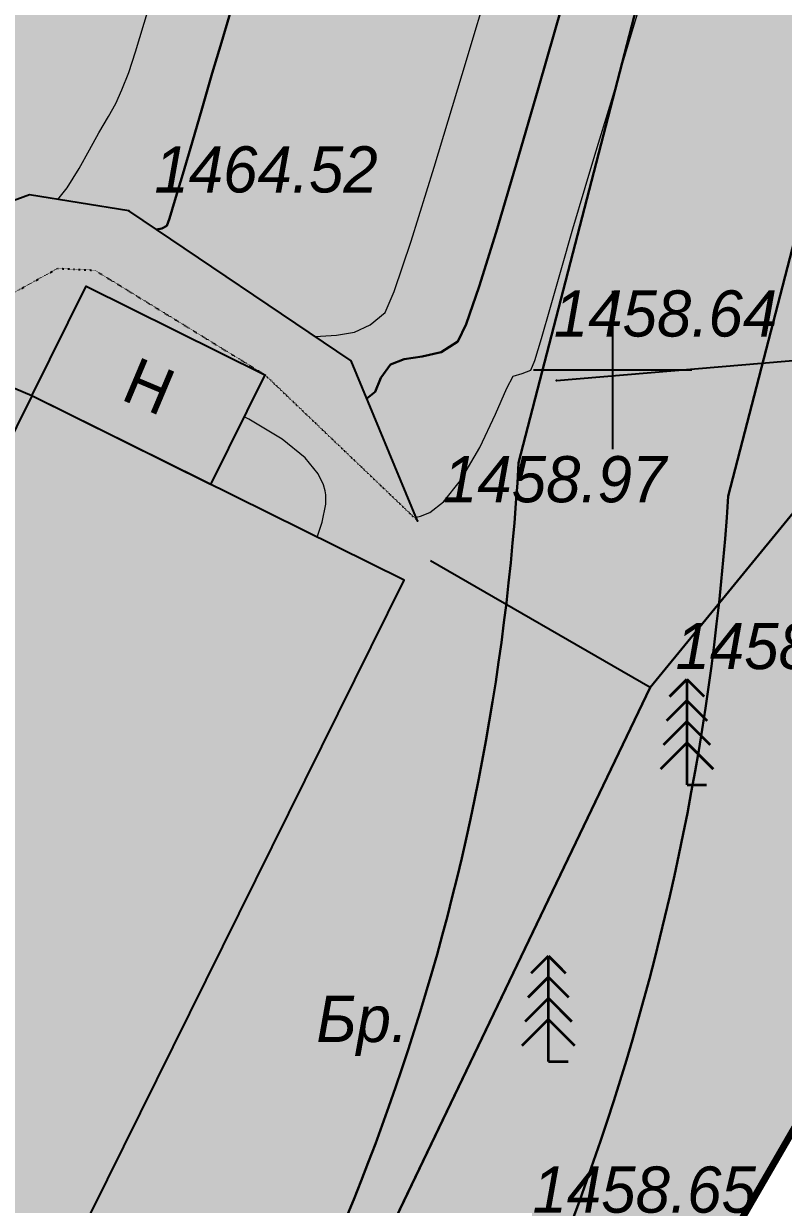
# Model space of a CAD drawing. Header units: millimetres. Extents: x 474337 to 1180020, y 4124662 to 4776603.
# Drawn here: x 763140 to 777525, y 4277746 to 4300096 of the extents above; entities that cross this region are included whole.
import ezdxf

# ---------------------------------------------------------------- set-up
doc = ezdxf.new("R2010")
doc.units = ezdxf.units.MM
doc.header["$PDMODE"] = 32
doc.header["$PDSIZE"] = 0.33
doc.linetypes.add('ДОРОГИ_СТРОЯЩ', pattern=[9, 8, -1])
doc.linetypes.add('Контура низ откосов  Штриховая 0.1-0.5 - - - - - - -', pattern=[0.6, 0.1, -0.5])
for name, color, linetype in [('(001) Сетка', 92, 'Continuous'), ('(004) Точки рельефа', 7, 'Continuous'), ('(007) Здания', 7, 'Continuous'), ('(016) Кабель', 1, 'Continuous'), ('(025) Дорога', 7, 'Continuous'), ('(031) Горизонтали', 42, 'Continuous'), ('(035) Откосы', 7, 'Continuous'), ('(038) Деревья', 7, 'Continuous'), ('(040) Ограда', 7, 'Continuous')]:
    doc.layers.add(name, color=color, linetype=linetype)
doc.layers.add('(032) Горизонтали утолщенные', color=32, linetype='Continuous', lineweight=30)
doc.styles.add('BM-431', font='')
doc.styles.add('D-431', font='')
doc.styles.add('P-131', font='')
doc.styles.get('BM-431').set_extended_font_data('Bm431', italic=True)
doc.styles.get('D-431').set_extended_font_data('D431', italic=True)
doc.styles.get('P-131').set_extended_font_data('P131')
doc.linetypes.add('ИК_Э_КАБ_НН', pattern='A,8,-2,["<",Standard,S=1,R=0,X=0,Y=-0.5],8,[">",Standard,S=1,R=0,X=-0.5,Y=-0.5],-2', length=20)
doc.linetypes.add('ОГРАДА_V_ПРОВ', pattern='A,2.5,["v",Standard,S=1,R=0,X=0,Y=0],5,["v",Standard,S=1,R=180,X=0,Y=0],2.5', length=10)
doc.linetypes.add('ОГРАДА_М_1М', pattern='A,2.5,["о",Standard,S=1,R=0,X=0,Y=-0.35],0.5,["0",Standard,S=0.5,R=0,X=-0.3,Y=-0.25],2.5', length=5.5)
doc.linetypes.add('ОТКОСЫ_НЕУКР1', pattern='A,0.5,["|",Standard,S=-1.199999999999999,R=0,X=0,Y=1.199999999999999],1,["|",Standard,S=-0.5,R=0,X=0,Y=0.5],0.5', length=2)

# ---------------------------------------------------------------- blocks, each defined once
blk = doc.blocks.new('ell')
at = {"const_width": 0.05}
for points in [[(0, 2), (-0.3285714285714285, 1.671428571428571)], [(0, 0), (0, 2)], [(0, 2), (0.3285714285714285, 1.671428571428571)], [(0, 1.6), (-0.3857142857142857, 1.214285714285714)], [(0, 1.6), (0.3857142857142857, 1.214285714285714)], [(0, 1.199999999999999), (-0.4428571428571429, 0.7571428571428572)], [(0, 1.199999999999999), (0.4428571428571427, 0.7571428571428572)], [(0, 0.8), (-0.5, 0.3)], [(0, 0.8), (0.5, 0.2999999999999998)], [(0, 0), (0.375, 0)]]:
    blk.add_lwpolyline(points, dxfattribs=at)
blk = doc.blocks.new('Setka')
at = {"layer": '(001) Сетка'}
for p, q in [((0, 1.5), (0, -1.5)), ((-1.5, 0), (1.5, 0))]:
    blk.add_line(p, q, dxfattribs=at)

msp = doc.modelspace()

# ---------------------------------------------------------------- hatches: boundary and pattern name
at = {"lineweight": 30, "true_color": 0xababab}
h = msp.add_hatch(color=253, dxfattribs=at)
h.dxf.hatch_style = 1
edge = h.paths.add_edge_path()
edge.add_arc((846629.836135745, 4561555.356798172), 73174.58146534643, 338.9505508151999, 346.75819692914587, ccw=False)
edge.add_line((914921.5355142355, 4535272.983073235), (911662.781909342, 4528010.829139614))
edge.add_arc((846807.6606544256, 4561434.598735809), 72961.1891831139, 318.9050352263449, 332.7352083963292, ccw=False)
edge.add_arc((899641.5304419994, 4515567.537882805), 3000.000071974724, 224.5229028050149, 315.81354533956585, ccw=False)
edge.add_line((897502.6197361946, 4513463.954885483), (864463.2606305934, 4551253.83884668))
edge.add_line((864463.2606304884, 4551253.83884716), (860836.1740353894, 4549325.282693646))
edge.add_line((860836.17403543, 4549325.282692909), (895608.1821743059, 4509553.622821155))
edge.add_arc((893204.6449663639, 4507758.348778725), 2999.999999596411, -36.07240069309512, 36.75715684402178, ccw=False)
edge.add_line((895629.4657819271, 4505991.927535057), (866171.0347617475, 4470217.976931001))
edge.add_arc((864010.0330699682, 4472298.859363556), 3000.000001216607, 225.8075103472493, 316.08205447284644, ccw=False)
edge.add_line((861918.8196970224, 4470147.853404045), (818734.4664687028, 4519541.417327482))
edge.add_line((818734.466468811, 4519541.417327881), (818451.960183581, 4519192.551120362))
edge.add_line((818451.9601835012, 4519192.551119804), (816393.9033754627, 4516141.356422243))
edge.add_line((816393.9033755064, 4516141.356422424), (860070.5467546568, 4466184.718996144))
edge.add_arc((857596.091668725, 4464488.52553463), 3000.000038356566, -32.43441554651628, 34.42992072805919, ccw=False)
edge.add_line((860128.1094639301, 4462879.523945808), (845305.1774940859, 4444878.740547396))
edge.add_arc((842989.3083404303, 4446785.767046928), 3000.000001100536, 225.0000000282989, 320.52989696763757, ccw=False)
edge.add_line((840867.9879971743, 4444664.446702003), (817571.1031325739, 4467961.331555894))
edge.add_arc((816156.8895699978, 4466547.117991447), 2000.000001460245, 45.00000003301535, 105.7637608969873)
edge.add_line((815613.5463740826, 4468471.898024559), (810445.659532253, 4467013.063190189))
edge.add_line((810445.6595321894, 4467013.06319046), (808272.2867438751, 4474712.183323501))
edge.add_line((808272.2867438793, 4474712.18332386), (794798.8265071004, 4470908.780943844))
edge.add_line((794798.8265070915, 4470908.780943871), (796972.1992958714, 4463209.660809899))
edge.add_line((796972.1992958784, 4463209.660809517), (797662.9177138527, 4464443.722423173))
edge.add_line((797662.9177138805, 4464443.722423553), (796032.8881217135, 4470218.062525895))
edge.add_line((796032.8881217241, 4470218.062525749), (807581.5683264071, 4473478.121709152))
edge.add_line((807581.568326354, 4473478.12170887), (809211.597918521, 4467703.781606528))
edge.add_line((809211.5979185104, 4467703.781606674), (797662.9177138275, 4464443.722423271))
edge.add_line((797662.9177138805, 4464443.722423553), (796972.1992959062, 4463209.660809898))
edge.add_line((796972.1992958784, 4463209.660809517), (752899.1419329583, 4450768.345183023))
edge.add_line((752899.1419329643, 4450768.345183372), (744212.5341280454, 4442081.737373797))
edge.add_line((744212.5341280699, 4442081.737373352), (810150.9090904307, 4460695.379897933))
edge.add_line((810150.9090903997, 4460695.379898071), (811101.7596837739, 4457327.014846909))
edge.add_line((811101.7596838474, 4457327.014846802), (813026.5397159434, 4457870.358044346))
edge.add_line((813026.5397158861, 4457870.358044624), (812075.6891229777, 4461238.723095787))
edge.add_line((812075.6891230345, 4461238.723095894), (813858.2449784627, 4461741.918048268))
edge.add_arc((814401.5881743431, 4459817.138015747), 2000.00000057361, 45.000000021224196, 105.76376090423571, ccw=False)
edge.add_line((815815.8017365932, 4461231.351578712), (837446.8558821728, 4439600.297443145))
edge.add_arc((835325.5355364084, 4437478.977098465), 3000.000002190367, -39.47010297663411, 44.999999982706186, ccw=False)
edge.add_line((837641.4046924114, 4435571.950600624), (825729.0375211418, 4421105.720730909))
edge.add_line((825729.0375211239, 4421105.720731735), (817128.3030057028, 4418677.832595424))
edge.add_line((817128.3030056953, 4418677.832594872), (813750.7066884334, 4430642.885232852))
edge.add_line((813750.7066884041, 4430642.885232925), (813489.1069698159, 4430465.321429659))
edge.add_line((813489.1069698334, 4430465.321430206), (810216.9809155031, 4429541.637995498))
edge.add_line((810216.9809155464, 4429541.637994766), (809782.3063582561, 4431081.462020443))
edge.add_line((809782.3063582182, 4431081.462020874), (794846.0133120406, 4426865.118816461))
edge.add_line((794846.0133121014, 4426865.118816376), (795367.9399551856, 4425016.206402247))
edge.add_arc((793959.8716232777, 4410569.023974419), 14515.63765495629, 77.91868083669522, 84.43335273191252, ccw=False)
edge.add_line((796997.9910029173, 4424763.162453651), (796697.1057330389, 4425829.041189487))
edge.add_line((796697.105733037, 4425829.041189194), (809901.1399262099, 4429556.222571601))
edge.add_line((809901.1399261951, 4429556.222571373), (813076.575950108, 4418307.317844183))
edge.add_arc((813584.3885580301, 4435581.677010536), 17281.82161263958, 232.8227990037179, 268.31616663481145, ccw=False)
edge.add_arc((793959.8716409206, 4410569.024068832), 14515.63755959326, 50.76376092120241, 84.43335276632763)
edge.add_line((795367.9399548769, 4425016.206401825), (795348.9945389073, 4425009.7017814))
edge.add_line((795348.9945389032, 4425009.701782227), (795386.4090035364, 4424877.161952059))
edge.add_line((795386.4090036154, 4424877.161952019), (792249.0173586782, 4423991.51322555))
edge.add_line((792249.0173586607, 4423991.513225555), (792240.8672183716, 4424020.384927585))
edge.add_line((792240.8672183752, 4424020.384926796), (788391.3071402134, 4422933.698529845))
edge.add_line((788391.3071402311, 4422933.698530197), (788399.457295887, 4422904.826831893))
edge.add_line((788399.4572958946, 4422904.826831818), (785262.0660369906, 4422019.176737236))
edge.add_line((785262.0660369396, 4422019.176737785), (785224.3491876989, 4422152.787757483))
edge.add_line((785224.3491877317, 4422152.78775692), (785205.1013873875, 4422147.354324162))
edge.add_arc((793959.8716299534, 4410569.024077415), 14515.63754360942, 127.0941690598487, 160.7637609408971)
edge.add_arc((764152.7625566721, 4421627.786518097), 17281.90888694442, 303.21142345759625, 338.7045926006981, ccw=False)
edge.add_line((773618.5832738876, 4407168.788871765), (770443.0809992957, 4418417.928729034))
edge.add_line((770443.0809992552, 4418417.928729057), (783647.0946055426, 4422145.18321563))
edge.add_line((783647.0946055651, 4422145.183216095), (783947.9823876861, 4421079.295582403))
edge.add_arc((793959.8715996742, 4410569.024112701), 14515.63749698934, 127.0941690480702, 133.6088410125349, ccw=False)
edge.add_line((785205.10138762, 4422147.354324341), (784683.1741352179, 4423996.266566175))
edge.add_line((784683.1741352081, 4423996.266566277), (760700.4155488942, 4417226.210509612))
edge.add_line((760700.4155489206, 4417226.2105093), (759885.4007535356, 4420113.380556745))
edge.add_line((759885.4007534981, 4420113.38055706), (757960.6207223334, 4419570.037360447))
edge.add_line((757960.6207222939, 4419570.037360191), (756221.9224931325, 4425729.333462899))
edge.add_line((756221.9224931002, 4425729.333462715), (758146.7025247305, 4426272.676658397))
edge.add_line((758146.7025247812, 4426272.67665863), (756625.3415737994, 4431662.060747568))
edge.add_line((756625.3415738344, 4431662.060747147), (754700.5615426698, 4431118.717550534))
edge.add_line((754700.5615426302, 4431118.717551231), (752961.8633139345, 4437278.013653007))
edge.add_line((752961.8633139133, 4437278.013652802), (754886.6433460093, 4437821.356849414))
edge.add_line((754886.6433460712, 4437821.35684967), (754343.3045867448, 4439746.13813393))
edge.add_line((754343.3045867682, 4439746.138134003), (757759.7644544352, 4440710.72789183))
edge.add_line((757759.7644543648, 4440710.727891922), (757039.8772163823, 4443260.910877016))
edge.add_line((757039.8772163391, 4443260.910876274), (762429.2613043452, 4444782.271827722))
edge.add_line((762429.2613043785, 4444782.271827698), (763149.1910409384, 4442231.938284996))
edge.add_line((763149.1910409927, 4442231.938284874), (812471.6571080438, 4456155.101415494))
edge.add_line((812471.6571080685, 4456155.101415634), (813245.9360980471, 4453412.318104862))
edge.add_line((813245.9360979795, 4453412.318104744), (815796.2484256187, 4454132.241852434))
edge.add_line((815796.2484256029, 4454132.24185276), (816556.9288999296, 4451437.54980736))
edge.add_line((816556.9289000034, 4451437.549807549), (816845.6459053999, 4451519.051287739))
edge.add_line((816845.6459053755, 4451519.051287651), (817484.080441653, 4449257.412504775))
edge.add_line((817484.0804415941, 4449257.41250515), (816569.8099260575, 4448999.324485478))
edge.add_line((816569.8099261522, 4448999.324484825), (818308.5081553136, 4442840.028383981))
edge.add_line((818308.5081552267, 4442840.028384209), (816383.7281231307, 4442296.685187596))
edge.add_line((816383.728123188, 4442296.68518734), (818828.7725074805, 4433635.175044072))
edge.add_line((818828.7725074291, 4433635.17504406), (813054.4324120726, 4432005.145455153))
edge.add_line((813054.4324121475, 4432005.14545536), (813489.1069699035, 4430465.321429684))
edge.add_line((813489.1069698334, 4430465.321430206), (813750.7066884215, 4430642.885233473))
edge.add_line((813750.7066884041, 4430642.885232925), (822604.7694973823, 4433142.475773184))
edge.add_line((822604.7694973946, 4433142.475772858), (815432.5147614586, 4458549.537041891))
edge.add_line((815432.5147614479, 4458549.537042618), (811101.7596837605, 4457327.014847212))
edge.add_line((811101.7596838474, 4457327.014846802), (764185.2686670445, 4444083.030706593))
edge.add_line((764185.2686669827, 4444083.030706406), (763600.4533250143, 4446151.965596809))
edge.add_line((763600.4533250332, 4446151.965597153), (749983.3337610777, 4442308.009844785))
edge.add_line((749983.333761096, 4442308.00984478), (757739.5102945947, 4414831.943501806))
edge.add_line((757739.5102945566, 4414831.943501472), (766593.5096618411, 4417331.282277299))
edge.add_line((766593.5096617937, 4417331.282278061), (769971.1922595729, 4405365.924230537))
edge.add_line((769971.1922596693, 4405365.924229622), (755467.4007320005, 4401266.301616879))
edge.add_arc((757861.2017925978, 4391957.698001862), 9611.4715202664, 104.4216976221734, 160.5834891967729)
edge.add_line((748796.3644478321, 4395152.867588997), (732353.8049228842, 4346128.604709934))
edge.add_arc((729464.8042019606, 4346937.106375694), 3000.000018294917, 217.1299658179824, 344.365450936189, ccw=False)
edge.add_line((727072.999165535, 4345126.23123455), (704536.1042339148, 4370903.56673814))
edge.add_line((704536.1042339802, 4370903.566738129), (709805.9920599383, 4375510.982746642))
edge.add_line((709805.9920599461, 4375510.982747078), (707173.1829106609, 4378522.347219121))
edge.add_line((707173.1829105616, 4378522.347219467), (703408.9773215561, 4375231.335784549))
edge.add_line((703408.9773216248, 4375231.335783958), (700483.9001798346, 4378576.991655451))
edge.add_line((700483.900179863, 4378576.99165535), (694461.1712350794, 4373311.373355382))
edge.add_line((694461.1712349653, 4373311.373355865), (698147.1040456642, 4369095.463093515))
edge.add_line((698147.1040457487, 4369095.463093758), (692877.2162145519, 4364488.047079656))
edge.add_line((692877.2162145376, 4364488.047079086), (695510.0253630079, 4361476.682609838))
edge.add_line((695510.0253629684, 4361476.682609558), (702285.5954245985, 4367400.503187941))
edge.add_line((702285.5954246521, 4367400.503188133), (726649.9910224972, 4339532.902031486))
edge.add_arc((724260.6353793144, 4337718.796298027), 3000.000000146127, -25.606646834488174, 37.20739467103198, ccw=False)
edge.add_line((726965.982562542, 4336422.225198746), (703050.6467248865, 4296774.707952359))
edge.add_arc((700607.6121776104, 4298515.851884842), 2999.999998878979, 284.0040394591403, 324.52263350222825, ccw=False)
edge.add_arc((702313.5846486092, 4289685.590431213), 6000.000060335309, 99.4004431171831, 114.7491734207396)
edge.add_arc((698821.441572547, 4297969.813613892), 3000.000000314765, 225.2665573460196, 289.07189939671815, ccw=False)
edge.add_line((696710.0131756067, 4295838.647236824), (659800.0893315563, 4338055.620425303))
edge.add_line((659800.0893316269, 4338055.620425224), (662811.4538089081, 4340688.429578002))
edge.add_line((662811.4538089037, 4340688.429577827), (658354.3781810004, 4345786.360506425))
edge.add_line((658354.3781809807, 4345786.360506058), (652331.6492286301, 4340520.742204227))
edge.add_line((652331.6492285728, 4340520.742204666), (696718.1409796264, 4289752.191714651))
edge.add_arc((694232.3958913088, 4287990.448950768), 3046.746824295164, -22.660432047867516, 35.326661437649705, ccw=False)
edge.add_line((697043.9471828938, 4286816.632293701), (694122.9196431845, 4282038.052569769))
edge.add_line((694122.9196431637, 4282038.052569389), (683635.9812352487, 4279308.354503772))
edge.add_line((683635.9812352657, 4279308.354504585), (676830.9812361562, 4275960.354503485))
edge.add_line((676830.9812361002, 4275960.354502678), (665092.9812368888, 4272980.354499493))
edge.add_line((665092.9812369347, 4272980.354499817), (665246.9812374943, 4271892.354501246))
edge.add_line((665246.9812374115, 4271892.354501724), (652755.9812381881, 4270586.354498157))
edge.add_line((652755.981238246, 4270586.35449791), (647042.5930808096, 4269814.532547361))
edge.add_line((647042.593080759, 4269814.532546997), (646666.7726358692, 4270702.842920741))
edge.add_line((646666.7726359367, 4270702.842921257), (639481.3538295662, 4269737.308504316))
edge.add_line((639481.3538295031, 4269737.308504105), (640339.9827348654, 4263754.852383554))
edge.add_line((640339.9827349186, 4263754.852383614), (648546.6328121311, 4264617.406064845))
edge.add_line((648546.6328121424, 4264617.406064987), (669846.362416951, 4269534.836115567))
edge.add_line((669846.3624169827, 4269534.836114883), (686294.7150385445, 4271846.501325713))
edge.add_line((686294.715038538, 4271846.501326561), (694952.8331140679, 4272300.254069633))
edge.add_line((694952.833114028, 4272300.254069328), (703359.4976441524, 4278482.028882895))
edge.add_arc((704875.6947108507, 4281070.68616581), 3000.000012481331, 110.7791980716265, 239.64215620920112, ccw=False)
edge.add_arc((702313.5846375227, 4289685.590488434), 5999.99999641433, 284.4558892968715, 323.9165894162985)
edge.add_arc((709489.8126077652, 4284258.713890076), 2999.999998958451, 104.10846216476341, 140.8735427401851, ccw=False)
edge.add_line((708758.5378518105, 4287168.221962929), (730308.9668253856, 4291510.354514443))
edge.add_line((730308.966825366, 4291510.354515076), (737601.9812319224, 4291510.354516938))
edge.add_line((737601.9812319279, 4291510.354516983), (745207.4731778883, 4292081.658135113))
edge.add_line((745207.4731779099, 4292081.65813446), (744853.2599211783, 4300532.731495864))
edge.add_line((744853.2599210739, 4300532.731495857), (748184.1195890991, 4300781.567404102))
edge.add_line((748184.1195892096, 4300781.567404747), (748139.4204217269, 4301379.900075253))
edge.add_line((748139.4204217196, 4301379.900074959), (752527.1933374063, 4301707.693969288))
edge.add_line((752527.1933373213, 4301707.693968773), (752229.1988877086, 4305696.578439124))
edge.add_line((752229.1988877058, 4305696.578439713), (757215.1852941785, 4306069.062598431))
edge.add_line((757215.1852942705, 4306069.062598228), (756160.7195554666, 4320183.895994825))
edge.add_line((756160.719555378, 4320183.89599514), (753169.1457428773, 4319960.964286003))
edge.add_line((753169.1457428932, 4319960.964285851), (751692.2787339664, 4319595.2012754))
edge.add_line((751692.2787339687, 4319595.201274872), (751785.0295063352, 4318353.660983548))
edge.add_line((751785.0295063257, 4318353.660984039), (754776.6151047136, 4318576.593395393))
edge.add_line((754776.6151047945, 4318576.593395233), (755559.5540948234, 4308096.353975231))
edge.add_line((755559.5540947914, 4308096.353975296), (752565.9486975548, 4307872.713055637))
edge.add_line((752565.948697567, 4307872.713055611), (752616.0615279246, 4307229.659421531))
edge.add_line((752616.0615278482, 4307229.659421921), (750621.6192933711, 4307080.662196125))
edge.add_line((750621.6192934513, 4307080.662196159), (750919.6137429476, 4303091.77772674))
edge.add_line((750919.6137429476, 4303091.777726173), (746531.840827028, 4302763.983831844))
edge.add_line((746531.8408269882, 4302763.983832359), (746576.5399947037, 4302165.651158128))
edge.add_line((746576.5399947166, 4302165.651157379), (743983.7650897334, 4301971.954766545))
edge.add_line((743983.7650897503, 4301971.954767227), (743939.0659220348, 4302570.287440527))
edge.add_line((743939.0659220219, 4302570.2874403), (739551.2930061023, 4302242.49354504))
edge.add_line((739551.2930060625, 4302242.493544579), (739253.2985564498, 4306231.378013998))
edge.add_line((739253.298556447, 4306231.378014565), (737258.8563218535, 4306082.380790631))
edge.add_line((737258.8563219309, 4306082.38079071), (736335.0735281431, 4318447.922644422))
edge.add_line((736335.0735280514, 4318447.922644615), (742318.4002315992, 4318894.914319209))
edge.add_line((742318.4002315998, 4318894.914319038), (742281.1509255001, 4319393.524877017))
edge.add_line((742281.1509255171, 4319393.524876595), (742904.7070951867, 4320442.895022932))
edge.add_line((742904.7070952654, 4320442.895023346), (744899.1493297425, 4320591.89224821))
edge.add_line((744899.1493296623, 4320591.892248154), (745671.7027241965, 4319646.820159781))
edge.add_line((745671.7027242184, 4319646.820159912), (745708.9520305509, 4319148.209601002))
edge.add_line((745708.9520305395, 4319148.209600449), (751692.278733971, 4319595.201275042))
edge.add_line((751692.2787339687, 4319595.201274872), (753169.1457428955, 4319960.964285322))
edge.add_line((753169.1457428932, 4319960.964285851), (753076.4318101554, 4321202.786048002))
edge.add_line((753076.4318101406, 4321202.786047935), (746725.044583654, 4320728.297967465))
edge.add_line((746725.0445836782, 4320728.297966957), (745566.2144921097, 4322145.906098586))
edge.add_line((745566.2144920826, 4322145.906099319), (742014.1460950952, 4321880.544523914))
edge.add_line((742014.1460951567, 4321880.544523239), (741078.8118412343, 4320306.489304199))
edge.add_line((741078.8118412495, 4320306.489304543), (734727.4939336842, 4319832.006401294))
edge.add_line((734727.4939336777, 4319832.006401062), (736178.4058241332, 4300410.436906893))
edge.add_line((736178.4058240652, 4300410.436906815), (731830.4968299633, 4300019.685191073))
edge.add_line((731830.4968299866, 4300019.685191154), (732177.9812309416, 4296180.354514283))
edge.add_line((732177.9812309742, 4296180.354514122), (712867.7910160928, 4292076.56962149))
edge.add_arc((712517.7915008068, 4295056.083063126), 3000.000001114515, 152.4554714578508, 276.6997558529216, ccw=False)
edge.add_line((709857.8363749981, 4296443.396558762), (728946.9955969623, 4328089.942299879))
edge.add_line((728946.9955970049, 4328089.942299843), (737247.9950543325, 4341851.572968823))
edge.add_line((737247.9950543642, 4341851.572968483), (754627.8365228031, 4393185.635636021))
edge.add_arc((757550.9506118298, 4392510.799355507), 2999.99999730747, 103.38572559729408, 167.0003308970466, ccw=False)
edge.add_line((756856.4339821339, 4395429.300107002), (776554.5158378948, 4400989.835506142))
edge.add_line((776554.5158379078, 4400989.835505486), (778607.553352314, 4401569.383376379))
edge.add_line((778607.5533522367, 4401569.383376122), (785072.6975153468, 4403394.406380872))
edge.add_arc((793330.2587265968, 4412799.36354351), 12515.61170604976, 228.716836975572, 342.8107512267703)
edge.add_line((805286.8460329771, 4409100.639930725), (811750.8172570046, 4410925.34443992))
edge.add_line((811750.8172569275, 4410925.34444046), (813805.041942655, 4411505.22930577))
edge.add_line((813805.0419427156, 4411505.229305267), (828712.0212379795, 4415713.303086061))
edge.add_arc((829328.4898974895, 4412777.32524395), 2999.999916753252, 38.62111536410282, 101.85815885576392, ccw=False)
edge.add_line((831672.3613306284, 4414649.82790184), (881499.485681918, 4357658.36993302))
edge.add_arc((879137.8207098246, 4355808.359531403), 2999.999988285537, -88.48430446588247, 38.07337586944709, ccw=False)
edge.add_line((879217.1730861664, 4352809.409193039), (891486.1578323586, 4356908.1975205))
edge.add_arc((889488.6649961472, 4359146.50544548), 2999.999999535732, 217.5619088655428, 311.7461048801519, ccw=False)
edge.add_line((887110.5796895027, 4357317.650538445), (833941.0278462501, 4418132.122944415))
edge.add_arc((836367.712256074, 4419895.983138084), 3000.000001539902, 146.8800720007045, 216.0119092050458, ccw=False)
edge.add_line((833855.1260750294, 4421535.163022041), (863339.458676602, 4457340.568182718))
edge.add_arc((865574.0572890043, 4455338.926596642), 2999.999999171883, 44.31671567356369, 138.1476081817898, ccw=False)
edge.add_line((867720.5241237879, 4457434.79875946), (923483.439473246, 4393654.079167482))
edge.add_line((923483.4394731522, 4393654.079167366), (925932.4015855296, 4396930.155030584))
edge.add_line((925932.4015855789, 4396930.155031204), (869568.4776333647, 4461398.29852946))
edge.add_arc((871998.3035340309, 4463157.828606606), 3000.00000028163, 145.9955062346171, 215.9097381949074, ccw=False)
edge.add_line((869511.3223985434, 4464835.602378845), (899024.8096080252, 4500676.412529948))
edge.add_arc((901197.860548377, 4498608.116253853), 2999.999979104825, 44.04029251593141, 136.4148287936236, ccw=False)
edge.add_line((903354.413872242, 4500693.608434677), (933898.6518299404, 4465757.6036374))
edge.add_arc((931511.482101202, 4463940.622440338), 2999.999996938083, 0.9578969234652277, 37.27637870382148, ccw=False)
edge.add_line((934511.0628479719, 4463990.77546978), (931120.2520251999, 4398982.790034633))
edge.add_arc((928120.252025485, 4398982.79003334), 2999.99999971129, -136.82635922161808, 1.7786874195735436e-08, ccw=False)
edge.add_line((925932.4015865326, 4396930.155031204), (923483.4394731075, 4393654.079168918))
edge.add_arc((921083.2871892452, 4391854.282233238), 2999.999998853939, -38.30585239338188, 36.865049999559005, ccw=False)
edge.add_line((923437.426368475, 4389994.704668999), (891486.1578321, 4356908.197520575))
edge.add_line((891486.1578321457, 4356908.197520256), (879217.1730861863, 4352809.409192795))
edge.add_line((879217.1730861664, 4352809.409193039), (814887.8821166704, 4352573.935746496))
edge.add_line((814887.8821166754, 4352573.935746193), (813746.3703705965, 4353710.939106488))
edge.add_line((813746.3703705072, 4353710.939106941), (817312.2837280963, 4357290.991831914))
edge.add_line((817312.2837281227, 4357290.991831779), (816782.4331643997, 4359167.974534618))
edge.add_line((816782.4331644773, 4359167.974534988), (812541.9127011148, 4354910.639787716))
edge.add_line((812541.9127010107, 4354910.639787674), (810569.2516901265, 4356875.509801866))
edge.add_line((810569.2516901493, 4356875.509801865), (808966.935045205, 4356777.747386681))
edge.add_line((808966.9350452423, 4356777.747385979), (813193.6840731264, 4352567.734237682))
edge.add_line((813193.6840730906, 4352567.734237671), (796664.0077327617, 4352507.228365079))
edge.add_arc((796894.3777139187, 4343510.17719841), 9000.000001791264, 91.46674104448601, 154.1763307268968)
edge.add_line((788793.1276330948, 4347430.60410881), (783939.8813047643, 4335881.111605509))
edge.add_line((783939.8813047409, 4335881.111605644), (772510.8511686322, 4291780.358070949))
edge.add_arc((728781.4852718115, 4294252.868000984), 43799.20943462571, 325.13480715570495, 356.7638746351333, ccw=False)
edge.add_line((764718.7060773373, 4269215.158283234), (758525.6809108182, 4257900.772708202))
edge.add_line((758525.6809108257, 4257900.772708893), (750512.7341125088, 4251708.595597725))
edge.add_line((750512.7341125011, 4251708.595597267), (749939.9812404956, 4251152.354518975))
edge.add_line((749939.9812405109, 4251152.35451889), (747139.9812407494, 4251095.35451793))
edge.add_line((747139.9812407494, 4251095.354517937), (741077.8229081903, 4252609.366850914))
edge.add_line((741077.8229081631, 4252609.366850853), (738521.1358437418, 4253543.747254555))
edge.add_line((738521.1358437538, 4253543.747255325), (734560.9812396609, 4255492.35451565))
edge.add_line((734560.9812396765, 4255492.354515076), (728742.9755457084, 4260607.602961333))
edge.add_line((728742.975545764, 4260607.60296154), (731892.7521157386, 4264482.529117833))
edge.add_line((731892.7521157265, 4264482.529117584), (726481.3903083357, 4268647.251031143))
edge.add_line((726481.3903082609, 4268647.251030922), (726180.9812361877, 4268299.354512743))
edge.add_line((726180.9812362194, 4268299.354513168), (714481.7965677213, 4278401.614879994))
edge.add_line((714481.7965676785, 4278401.614879608), (710243.9812365554, 4275551.354508319))
edge.add_line((710243.981236577, 4275551.3545084), (703359.4976445863, 4278482.02888338))
edge.add_line((703359.4976446629, 4278482.028883934), (694952.8331140728, 4272300.254069436))
edge.add_line((694952.833114028, 4272300.254069328), (698655.0302614924, 4271845.681419664))
edge.add_line((698655.0302615166, 4271845.681419373), (700577.2028213716, 4271258.014293175))
edge.add_line((700577.2028213739, 4271258.014293671), (705283.3134919832, 4268755.730865853))
edge.add_line((705283.3134919405, 4268755.730865479), (725662.4515836056, 4253949.420362942))
edge.add_line((725662.4515836239, 4253949.420363426), (730038.5657498841, 4249089.253206612))
edge.add_line((730038.5657498837, 4249089.253206253), (733169.2169500155, 4246730.138315379))
edge.add_line((733169.2169500589, 4246730.138315201), (742011.6712608665, 4244850.616632378))
edge.add_line((742011.6712608337, 4244850.616632462), (746646.1258216791, 4244199.286521857))
edge.add_line((746646.1258217096, 4244199.286521912), (747369.676730895, 4244224.553477517))
edge.add_line((747369.6767308712, 4244224.553477287), (761633.056406873, 4255246.887130726))
edge.add_line((761633.0564068556, 4255246.887130737), (768126.2224285045, 4267109.61689506))
edge.add_arc((728781.4852901697, 4294252.867995262), 47799.20941568779, 325.3988801295304, 356.2795711231684)
edge.add_line((776479.9600598812, 4291151.26753521), (787739.4730238419, 4334597.911758627))
edge.add_line((787739.4730238914, 4334597.911759377), (792433.7931413931, 4345769.200282061))
edge.add_arc((796894.3777127266, 4343510.17719841), 5000.000000950892, 91.89621580512028, 153.1404746458931, ccw=False)
edge.add_line((796728.9318728447, 4348507.439216614), (889261.3820637291, 4348846.148610123))
edge.add_line((889261.3820637465, 4348846.148610115), (934962.2574420404, 4396170.790451629))
edge.add_line((934962.2574421167, 4396170.790452003), (940610.8525031647, 4503952.405379433))
edge.add_arc((933610.8537609577, 4503956.601325989), 6999.999999687526, 359.9656557104764, 395.1614899740641)
edge.add_line((939333.5788058043, 4507987.782052994), (937695.7119178723, 4510161.304823359))
edge.add_line((937695.7119178772, 4510161.304822922), (941688.889465388, 4513170.379941095))
edge.add_line((941688.8894654512, 4513170.379940987), (934467.1091860508, 4522754.006059296))
edge.add_line((934467.1091860533, 4522754.006059647), (930473.9316365634, 4519744.930940542))
edge.add_line((930473.9316365719, 4519744.930940628), (926902.6475285416, 4524484.185022161))
edge.add_line((926902.6475285292, 4524484.185022354), (922525.343185104, 4523646.50352306))
edge.add_line((922525.3431850672, 4523646.503522873), (936092.3465370327, 4505642.481985718))
edge.add_arc((933610.8537566662, 4503956.601324081), 3000.000004177, 1.5307886718787813, 34.191468695170784, ccw=False)
edge.add_line((936609.7831032276, 4504036.743696213), (935234.409446741, 4477793.050844145))
edge.add_arc((932269.4059487581, 4478249.947172165), 2999.999999630231, 224.1493101785246, 351.23983242366205, ccw=False)
edge.add_line((930116.8246130943, 4476160.355443954), (905224.7325149596, 4504631.527327291))
edge.add_arc((907636.527510643, 4506415.692388535), 3000.000011078941, 141.5211819165738, 216.4927941841398, ccw=False)
edge.add_line((905288.0127710104, 4508282.368201256), (917988.6250798134, 4523705.833121341))
edge.add_arc((920231.313912034, 4521713.260138512), 3000.000048267812, 40.121787214787275, 138.3797102431649, ccw=False)
edge.add_line((922525.3431850672, 4523646.503522873), (926902.647528376, 4524484.185022167))
edge.add_arc((929486.0107579231, 4526009.38482666), 3000.000003239862, 136.9753755074314, 210.5573088240432, ccw=False)
edge.add_arc((922274.847389698, 4533630.357036591), 7500.000015363585, 311.994883191049, 332.1854545281217)
edge.add_line((928908.3165043592, 4530130.773099899), (917858.854659955, 4544793.904214653))
at = {"lineweight": 30}
h = msp.add_hatch(color=74, dxfattribs=at)
h.dxf.hatch_style = 1
edge = h.paths.add_edge_path()
edge.add_line((939857.5670551062, 4394042.24925518), (943687.5123161593, 4467121.958607676))
edge.add_line((943687.5123161077, 4467121.958607674), (945813.9222085266, 4507696.276602377))
edge.add_line((945813.9222085476, 4507696.276602745), (928908.3165039896, 4530130.773101925))
edge.add_arc((922274.8473949432, 4533630.357025146), 7500.00000376106, 311.9948832097024, 332.18545460259406, ccw=False)
edge.add_arc((929486.0107542276, 4526009.38482666), 3000.000000269759, 136.9753754939952, 210.5573088811833)
edge.add_line((926902.647529006, 4524484.1850214), (930473.9316356393, 4519744.930939867))
edge.add_line((930473.9316356182, 4519744.930939674), (934467.1231218848, 4522754.016561303))
edge.add_line((934467.1231218576, 4522754.016561508), (941688.8894654127, 4513170.379941605))
edge.add_line((941688.8894654512, 4513170.379940987), (937695.7119216657, 4510161.304824676))
edge.add_line((937695.7119215727, 4510161.304824829), (939333.5788026361, 4507987.782056327))
edge.add_arc((933610.853762269, 4503956.601325035), 6999.999998653007, -0.0343442742815796, 35.16149002607648, ccw=False)
edge.add_line((940610.8525035381, 4503952.405380249), (934962.2574420245, 4396170.790451888))
edge.add_line((934962.2574421167, 4396170.790452003), (889261.3820638228, 4348846.148610489))
edge.add_line((889261.3820637465, 4348846.148610115), (796728.9318740262, 4348507.439216605))
edge.add_arc((796894.3777120113, 4343510.177199364), 4999.999999894312, 91.89621578414078, 153.1404746398659)
edge.add_line((792433.7931418419, 4345769.200283051), (787739.4730238746, 4334597.911759435))
edge.add_line((787739.4730238914, 4334597.911759377), (776479.9600601636, 4291151.267535959))
edge.add_arc((728781.4852737188, 4294252.868000031), 47799.20943268619, 325.3988801353486, 356.2795711188932, ccw=False)
edge.add_line((768126.2224286795, 4267109.616894722), (761633.0564067977, 4255246.887131331))
edge.add_line((761633.0564068556, 4255246.887130737), (747369.6767308537, 4244224.553477298))
edge.add_line((747369.6767308712, 4244224.553477287), (748894.755183035, 4244277.810390375))
edge.add_line((748894.7551829815, 4244277.810390472), (751985.7016002258, 4244934.811333547))
edge.add_line((751985.701600194, 4244934.811333656), (753843.174438062, 4247012.346261604))
edge.add_line((753843.1744381189, 4247012.346261978), (760199.8009001919, 4250682.346262767))
edge.add_line((760199.8009002209, 4250682.346261978), (763447.0113357296, 4253710.418980452))
edge.add_line((763447.0113357306, 4253710.418980598), (768414.0204674347, 4263052.00451598))
edge.add_line((768414.0204674006, 4263052.004516602), (778614.0204636715, 4280718.922754898))
edge.add_line((778614.0204637051, 4280718.922754288), (778614.0204609111, 4290888.922754024))
edge.add_line((778614.020460844, 4290888.922754288), (786698.0307441562, 4310897.550341845))
edge.add_line((786698.030744195, 4310897.550341606), (792521.3851187038, 4324616.513530402))
edge.add_line((792521.3851187229, 4324616.513530731), (792521.385115929, 4335526.513530677))
edge.add_line((792521.3851158619, 4335526.513530731), (797558.7047270604, 4342459.789174338))
edge.add_line((797558.7047270536, 4342459.78917408), (800322.1027885086, 4343520.558303605))
edge.add_line((800322.1027885675, 4343520.558303833), (805781.2712039825, 4343425.26816638))
edge.add_line((805781.2712039948, 4343425.268166542), (821931.8331794748, 4344554.625480258))
edge.add_line((821931.8331794739, 4344554.625479698), (841518.8495264391, 4344212.732841461))
edge.add_line((841518.8495264053, 4344212.732841492), (876733.4853491371, 4343598.059093822))
edge.add_line((876733.4853491783, 4343598.059094429), (891391.2525595267, 4343853.911376472))
edge.add_line((891391.2525595427, 4343853.911375999), (939857.5670551123, 4394042.249255251))
h = msp.add_hatch(color=74, dxfattribs=at)
h.dxf.hatch_style = 1
edge = h.paths.add_edge_path()
edge.add_line((791142.858121872, 4380058.070827484), (787512.8378745165, 4392917.329172573))
edge.add_arc((793330.2589710951, 4412799.362527847), 20715.63753754391, 214.949795198802, 253.6906883453296, ccw=False)
edge.add_line((776350.5971750021, 4400932.234658241), (756616.8378717924, 4395361.635821356))
edge.add_arc((757550.9454141855, 4392510.768746376), 2999.999996539947, 108.1417630862229, 155.5912177492283)
edge.add_line((754819.0844278336, 4393750.500786781), (752012.4665727915, 4385460.718791818))
edge.add_line((752012.4665728807, 4385460.718791962), (763424.4445422438, 4383523.27578894))
edge.add_line((763424.4445421696, 4383523.275788307), (762063.5971561291, 4384467.226981533))
edge.add_line((762063.597156167, 4384467.226982117), (762681.9377056804, 4388109.392821721))
edge.add_line((762681.937705636, 4388109.392821312), (764278.0710564667, 4388551.329232267))
edge.add_line((764278.0710564852, 4388551.329232216), (780446.7136138758, 4385806.334182135))
edge.add_line((780446.7136138678, 4385806.334182739), (779325.2826957799, 4379200.852165241))
edge.add_line((779325.2826957703, 4379200.852165222), (781297.0683723992, 4378866.096667244))
edge.add_line((781297.068372488, 4378866.09666729), (780184.0045970401, 4372309.899006437))
edge.add_line((780184.0045969486, 4372309.89900589), (779949.6959364569, 4370929.759703454))
edge.add_line((779949.6959365606, 4370929.759703636), (779372.2294575344, 4367528.359634925))
edge.add_line((779372.2294574976, 4367528.359634399), (775034.2165741387, 4368264.822206975))
edge.add_line((775034.2165740728, 4368264.822207451), (775101.164761609, 4368659.162185207))
edge.add_line((775101.1647616625, 4368659.162184715), (764016.4850511902, 4370541.038870336))
edge.add_line((764016.4850511551, 4370541.038870811), (765039.8389267507, 4376568.824904858))
edge.add_line((765039.8389267921, 4376568.824904442), (763899.7868140626, 4377359.621554069))
edge.add_line((763899.7868140936, 4377359.621554375), (764234.063753364, 4379328.5884128))
edge.add_line((764234.0637533665, 4379328.588413239), (750713.4976608142, 4381624.012244986))
edge.add_line((750713.4976607561, 4381624.012244225), (743444.3669685399, 4360153.505096902))
edge.add_line((743444.3669685125, 4360153.505097389), (759008.2981204472, 4357511.173539159))
edge.add_line((759008.2981204987, 4357511.173539162), (757647.4507353895, 4358455.124733319))
edge.add_line((757647.4507353306, 4358455.124732971), (758265.7912839126, 4362097.290571644))
edge.add_line((758265.7912839651, 4362097.290572166), (759861.9246338644, 4362539.226983122))
edge.add_line((759861.9246338606, 4362539.22698307), (776030.5671940452, 4359794.231932989))
edge.add_line((776030.5671941042, 4359794.23193264), (774909.1362746194, 4353188.749915142))
edge.add_line((774909.1362745762, 4353188.749915123), (776880.9219512051, 4352853.994417145))
edge.add_line((776880.9219511747, 4352853.994417191), (775767.8581752612, 4346297.7967582))
edge.add_line((775767.8581752777, 4346297.796758652), (775533.5443291819, 4344917.626908835))
edge.add_line((775533.5443291664, 4344917.626908302), (774956.0778501402, 4341516.226839591))
edge.add_line((774956.0778501034, 4341516.226840019), (770618.0649672102, 4342252.689412595))
edge.add_line((770618.0649672747, 4342252.689412117), (770685.0183399493, 4342647.059935391))
edge.add_line((770685.0183399916, 4342647.05993557), (759600.3386416265, 4344528.936619328))
edge.add_line((759600.3386415243, 4344528.936619759), (760623.6925171199, 4350556.722647286))
edge.add_line((760623.6925171614, 4350556.722646713), (759483.6403927903, 4351347.519304723))
edge.add_line((759483.6403927803, 4351347.519305229), (759817.9173320507, 4353316.486165517))
edge.add_line((759817.9173320532, 4353316.486165047), (742145.3980569295, 4356316.798552003))
edge.add_line((742145.398056984, 4356316.798552513), (737247.9898566473, 4341851.54235913))
edge.add_line((737247.9898566008, 4341851.542358398), (709857.8363758351, 4296443.396559943))
edge.add_arc((712517.7914998531, 4295056.083062172), 3000.00000061946, 152.4554713940876, 276.6997558660377)
edge.add_line((712867.791015625, 4292076.56962204), (732177.9812309721, 4296180.354514671))
edge.add_line((732177.9812309742, 4296180.354514122), (731830.4968300192, 4300019.685190993))
edge.add_line((731830.4968299866, 4300019.685191154), (736178.4058240885, 4300410.436906897))
edge.add_line((736178.4058240652, 4300410.436906815), (734727.4939336097, 4319832.006400984))
edge.add_line((734727.4939336777, 4319832.006401062), (741078.811841243, 4320306.489304311))
edge.add_line((741078.8118412495, 4320306.489304543), (742014.1460951718, 4321880.544523583))
edge.add_line((742014.1460951567, 4321880.544523239), (745566.2144921441, 4322145.906098644))
edge.add_line((745566.2144920826, 4322145.906099319), (746725.0445836511, 4320728.297967691))
edge.add_line((746725.0445836782, 4320728.297966957), (753076.4318101648, 4321202.786047428))
edge.add_line((753076.4318101406, 4321202.786047935), (753169.1457428784, 4319960.964285784))
edge.add_line((753169.1457428932, 4319960.964285851), (756160.7195553939, 4320183.895994987))
edge.add_line((756160.719555378, 4320183.89599514), (757215.1852941819, 4306069.062598543))
edge.add_line((757215.1852942705, 4306069.062598228), (752229.1988877978, 4305696.57843951))
edge.add_line((752229.1988877058, 4305696.578439713), (752527.1933373185, 4301707.693969361))
edge.add_line((752527.1933373213, 4301707.693968773), (748139.4204216346, 4301379.900074444))
edge.add_line((748139.4204217196, 4301379.900074959), (748184.1195892022, 4300781.567404453))
edge.add_line((748184.1195892096, 4300781.567404747), (744856.8596652416, 4300533.000414965))
edge.add_line((744856.8596651554, 4300533.000414848), (745208.4481462548, 4292081.724928507))
edge.add_line((745208.4481463432, 4292081.724927902), (746925.9812364631, 4269947.3545175))
edge.add_line((746925.9812364578, 4269947.354517937), (751348.981236327, 4269079.3545191))
edge.add_line((751348.9812362194, 4269079.35451889), (753118.9812357394, 4271029.354519972))
edge.add_line((753118.9812357426, 4271029.354519844), (753932.2509355347, 4274133.482828381))
edge.add_line((753932.2509355545, 4274133.482829094), (753819.8400434062, 4274189.149869963))
edge.add_line((753819.8400434256, 4274189.149869919), (755767.2788287299, 4280410.103343625))
edge.add_line((755767.2788287401, 4280410.10334301), (762025.5699245845, 4293875.473556372))
edge.add_line((762025.569924593, 4293875.473556519), (762927.2708352227, 4294985.642415861))
edge.add_line((762927.2708351612, 4294985.642416), (763792.0061671135, 4295461.696672773))
edge.add_line((763792.0061671734, 4295461.69667244), (764488.0188607342, 4295428.742747941))
edge.add_line((764488.0188606977, 4295428.74274826), (767707.9812305212, 4293450.354521707))
edge.add_line((767707.9812306166, 4293450.354521751), (770597.9812311588, 4290687.354523397))
edge.add_line((770597.9812310934, 4290687.354523659), (770844.8378306694, 4289929.086873292))
edge.add_line((770844.8378306627, 4289929.086873055), (772276.7757067935, 4289102.095524543))
edge.add_line((772276.775706768, 4289102.095524788), (772510.8511687437, 4291780.358070465))
edge.add_line((772510.8511687517, 4291780.358070374), (779230.0863723211, 4317707.598745205))
edge.add_line((779230.0863723755, 4317707.598745346), (783939.8761070871, 4335881.080996362))
edge.add_line((783939.8761070967, 4335881.08099556), (788793.1224360092, 4347430.573498861))
edge.add_arc((796894.3725156784, 4343510.146588326), 9000.000000837656, 91.46674104019252, 154.1763307236685, ccw=False)
edge.add_line((796664.002535224, 4352507.19775486), (798917.8351808962, 4352515.447771579))
edge.add_line((798917.8351808786, 4352515.447771072), (791142.8581219199, 4380058.070826658))
at = {"lineweight": 30, "true_color": 0xababab}
h = msp.add_hatch(color=253, dxfattribs=at)
h.dxf.hatch_style = 1
edge = h.paths.add_edge_path()
edge.add_line((772276.7757059336, 4289102.095524788), (770844.8378307341, 4289929.086873299))
edge.add_line((770844.8378306627, 4289929.086873055), (770597.9812310868, 4290687.354523421))
edge.add_line((770597.9812310934, 4290687.354523659), (767707.9812305511, 4293450.354522013))
edge.add_line((767707.9812306166, 4293450.354521751), (764488.6801815446, 4295428.488682576))
edge.add_line((764488.6801815033, 4295428.488682747), (763785.2945858185, 4295462.390442169))
edge.add_line((763785.294585824, 4295462.390441895), (762932.9812307628, 4294990.354521655))
edge.add_line((762932.9812307358, 4294990.354521751), (762025.5699245875, 4293875.473556681))
edge.add_line((762025.569924593, 4293875.473556519), (755741.9812335611, 4280349.354520171))
edge.add_line((755741.9812335968, 4280349.354519844), (753819.84004348, 4274189.149869124))
edge.add_line((753819.8400434256, 4274189.149869919), (753928.1546847093, 4274135.511335299))
edge.add_line((753928.154684782, 4274135.511334419), (763294.981230986, 4293050.354520803))
edge.add_line((763294.9812309742, 4293050.354520798), (764323.1409731986, 4295126.562529212))
edge.add_line((764323.1409732103, 4295126.562529564), (767707.9812306131, 4293450.354521515))
edge.add_line((767707.9812306166, 4293450.354521751), (766679.8214897892, 4291374.1465152))
edge.add_line((766679.8214896917, 4291374.146514893), (770342.8077816616, 4289560.197706688))
edge.add_line((770342.8077816963, 4289560.197707176), (760975.981235958, 4270645.354522655))
edge.add_line((760975.981235981, 4270645.354522705), (753932.2509361923, 4274133.482828984))
edge.add_line((753932.2509361506, 4274133.482829094), (753118.9812357763, 4271029.354520557))
edge.add_line((753118.9812357426, 4271029.354519844), (751348.9812362225, 4269079.354518763))
edge.add_line((751348.9812362194, 4269079.35451889), (746925.9812363503, 4269947.354517727))
edge.add_line((746925.9812364578, 4269947.354517937), (747030.6237473356, 4268520.26019254))
edge.add_line((747030.6237472296, 4268520.260192871), (752161.9812362877, 4268081.354519778))
edge.add_line((752161.9812363386, 4268081.35451889), (752559.9812363759, 4269118.354518416))
edge.add_line((752559.9812363386, 4269118.35451889), (753658.158269329, 4269996.896146772))
edge.add_line((753658.1582694054, 4269996.896146774), (753789.9812359078, 4270102.354519976))
edge.add_line((753789.9812358618, 4270102.354519844), (759389.5072534289, 4268326.74445479))
edge.add_line((759389.5072534084, 4268326.744455338), (759246.162736778, 4266404.805478169))
edge.add_line((759246.1627367735, 4266404.805478096), (752756.7369361536, 4266984.520875294))
edge.add_line((752756.7369362116, 4266984.520874977), (750634.8101832843, 4251802.932508633))
edge.add_line((750634.8101832867, 4251802.932508469), (758525.6809108547, 4257900.772708533))
edge.add_line((758525.6809108257, 4257900.772708893), (764718.7060764135, 4269215.158282993))
edge.add_arc((728781.4852713346, 4294252.868000031), 43799.20943438825, 325.1348071553567, 353.2464072607763)
at = {"lineweight": 30}
h = msp.add_hatch(color=22, dxfattribs=at)
h.dxf.hatch_style = 1
h.paths.add_polyline_path([(770342.8077816963, 4289560.197707176), (763294.9812309742, 4293050.354520798), (753928.154684782, 4274135.511334419), (760975.981235981, 4270645.354522705)])
h.paths.add_polyline_path([(767707.9812306166, 4293450.354521751), (764323.1409722567, 4295126.56252861), (763294.9812309742, 4293050.354520798), (766679.8214896917, 4291374.146514893)])

# ---------------------------------------------------------------- linework, layer by layer
at = {"layer": '(004) Точки рельефа', "linetype": 'ByBlock', "lineweight": -2}
for p in [(765134.0661569834, 4296551.507576942, 1463010.499972721), (773229.981230855, 4293341.354524612, 1457135.499972831), (763294.9812309742, 4293050.354520798, 1459680.499972783), (770597.9812310934, 4290687.354523659, 1457459.499972825), (774999.9812312126, 4287529.354523659, 1457392.499972826)]:
    msp.add_point(p, dxfattribs=at)
at = {"layer": '(007) Здания'}
for points, elevation in [([(767707.9812306166, 4293450.354521751), (766679.8214896917, 4291374.146514893), (763294.9812309742, 4293050.354520798), (764323.1409722567, 4295126.56252861)], 1457044.499972832), ([(763294.9812309742, 4293050.354520798), (753928.154684782, 4274135.511334419), (760975.981235981, 4270645.354522705), (770342.8077816963, 4289560.197707176)], 1459680.499972783)]:
    msp.add_lwpolyline(points, close=True, dxfattribs=dict(at, elevation=elevation))
at = {"layer": '(016) Кабель', "linetype": 'ИК_Э_КАБ_НН', "elevation": 1457044.499972832, "flags": 128}
msp.add_lwpolyline([(763294.9812309742, 4293050.354520798), (759786.9812301397, 4294536.354520798), (753921.9812309742, 4291039.354519844), (749759.9812324047, 4286942.35451889), (746467.9812326431, 4285356.354517937), (743898.9812325239, 4284248.354516983), (714973.1691473722, 4294010.381144524)], dxfattribs=at)
at = {"layer": '(031) Горизонтали', "color": 42, "linetype": 'Continuous', "lineweight": 0}
for points, elevation in [([(770569.218364358, 4290756.805408478), (770569.218364358, 4290756.805408478), (770657.4761078358, 4290770.231241226), (770832.3903081417, 4290842.044707298), (771088.5427703857, 4291045.852573395), (771412.267136693, 4291451.272899628), (771775.0020239353, 4292074.984547615), (772073.9258674383, 4292701.716643333), (772290.5751348734, 4293195.49557209), (772406.4862898588, 4293420.347718239), (772581.9313980341, 4293473.862483978), (772740.7812561989, 4293535.32972908), (772818.3201702833, 4293720.054838181), (772947.4016840458, 4294136.155042648), (773117.6952158213, 4294727.615262985), (773318.8701870441, 4295438.4204216), (773540.5960187912, 4296212.555445671), (773772.5421308279, 4296994.005252838), (773957.1614426374, 4297604.737112045), (774261.8515349627, 4298616.765266418), (774663.2797296047, 4299949.491846085), (775138.1133489609, 4301522.318974495)], 1457490.499972824), ([(768662.7913800478, 4294173.463727951), (769065.7169234753, 4294196.620225906), (769402.7661386728, 4294258.655526161), (769700.3113942146, 4294391.765942574), (769984.7250607014, 4294628.147789955), (770156.013103962, 4295028.647767067), (770475.0282809734, 4295979.645151138), (770914.0866904259, 4297381.155049324), (771445.5044332743, 4299133.192566872), (772041.5976086855, 4301135.77281189)], 1459490.499972787), ([(763787.938431263, 4296769.142541885), (763964.8282020092, 4296985.058204651), (764194.0690762997, 4297352.154210091), (764387.9164949656, 4297709.879158974), (764565.9440615177, 4298028.676635742), (764750.0494316816, 4298337.025725365), (764883.4163783789, 4298584.480444908), (765000.0293104649, 4298840.207972527), (765133.8726346493, 4299173.375481606), (765259.4613273144, 4299559.578487396), (765507.3835010529, 4300373.211378098)], 1463490.499972712), ([(768700.9782514572, 4290373.248720169), (768795.0457482338, 4290662.28672123), (768859.6358298063, 4291001.39538765), (768863.0064212084, 4291179.123327255), (768851.9690747261, 4291252.304095268), (768819.1639420986, 4291363.714280128), (768713.9312577248, 4291577.454011917), (768472.3583374023, 4291875.472683907), (768036.9065434933, 4292230.971084595), (767402.4077442884, 4292608.733429909), (767313.0927196741, 4292652.938851357)], 1457990.499972815)]:
    msp.add_lwpolyline(points, dxfattribs=dict(at, elevation=elevation))
at = {"layer": '(032) Горизонтали утолщенные', "color": 32, "linetype": 'Continuous', "lineweight": 30}
for points, elevation in [([(765655.3551083803, 4296200.205643654), (765655.3551106453, 4296200.205644608), (765760.2362524271, 4296220.76716423), (765850.6407670975, 4296267.374880791), (765900.3994109631, 4296404.823578835), (766005.6708533764, 4296747.059898376), (766152.9691823721, 4297243.659100533), (766328.8084849119, 4297844.196445465), (766519.7028497458, 4298498.247192383), (766712.1663664579, 4299155.386605263), (766883.7141551971, 4299738.20943737), (767174.7845759392, 4300727.282610893)], 1462490.499972731), ([(769641.3839476109, 4292997.156534195), (769641.3839476109, 4292997.156534195), (769793.5910702944, 4293125.926153183), (769901.8248485327, 4293389.477892876), (770086.7822321653, 4293642.863760948), (770345.4624003172, 4293741.739527702), (770685.2632950544, 4293793.115186691), (771044.816390872, 4293879.083886147), (771362.7531577349, 4294081.738759041), (771516.1158114672, 4294405.311512947), (771763.2457946539, 4295118.654237747), (772086.5306060314, 4296150.280718803), (772468.357742548, 4297428.704741478), (772891.1147049665, 4298882.440095901), (773337.1889891624, 4300440.000567436)], 1458490.499972805)]:
    msp.add_lwpolyline(points, dxfattribs=dict(at, elevation=elevation))
at = {"layer": '(035) Откосы', "color": 0, "linetype": 'ОТКОСЫ_НЕУКР1', "elevation": 1457459.499972825, "flags": 128}
msp.add_lwpolyline([(770597.9812310934, 4290687.354523659), (769344.4769338369, 4293714.068894386), (765134.0661569834, 4296551.507576942), (763249.1958588362, 4296856.243653297), (761169.8907650709, 4296090.975704193), (760218.9812306166, 4294546.354520798), (755056.9812339544, 4281578.354520798), (751294.6923646927, 4269090.008541107)], dxfattribs=at)
at = {"layer": '(035) Откосы', "color": 0, "linetype": 'Контура низ откосов  Штриховая 0.1-0.5 - - - - - - -', "elevation": 1459680.499972783, "flags": 128}
msp.add_lwpolyline([(753819.8400434256, 4274189.149869919), (755741.9812335968, 4280349.354519844), (762025.569924593, 4293875.473556519), (762932.9812307358, 4294990.354521751), (763785.294585824, 4295462.390441895), (764488.6801815033, 4295428.488682747), (767707.9812306166, 4293450.354521751), (770597.9812310934, 4290687.354523659)], dxfattribs=at)
at = {"layer": '(040) Ограда', "linetype": 'ОГРАДА_V_ПРОВ', "elevation": 1457135.499972831, "flags": 128}
msp.add_lwpolyline([(773229.981230855, 4293341.354524612), (780244.9812303782, 4293931.354523659), (785215.9812273979, 4306857.354525566), (792608.9812217951, 4330957.354527473), (799637.9812166691, 4353201.354528427), (806308.9812128544, 4368290.354529381), (815117.9812079668, 4393839.354531288), (820227.9812048674, 4409461.354532242), (820162.9811993837, 4431401.354530334), (810307.9811967611, 4444119.354527473), (800591.9811946154, 4457181.35452652), (796528.981192708, 4463006.354525566), (791733.9811919928, 4465641.354523659)], dxfattribs=at)
at = {"layer": '(040) Ограда', "linetype": 'ОГРАДА_М_1М', "elevation": 1453967.49997289, "flags": 128}
msp.add_lwpolyline([(755671.981241703, 4245987.354519844), (763878.9812368155, 4264334.354521751), (774999.9812312126, 4287529.354523659), (770844.8378306627, 4289929.086873055)], dxfattribs=at)
at = {"color": 1, "lineweight": 100, "elevation": 1453684.499972895}
msp.add_lwpolyline([(768414.0204674006, 4263052.004516602), (778614.0204637051, 4280718.922754288), (778614.020460844, 4290888.922754288), (786698.030744195, 4310897.550341606), (792521.3851187229, 4324616.513530731), (792521.3851158619, 4335526.513530731), (797558.7047270536, 4342459.78917408), (800322.1027885675, 4343520.558303833), (805781.2712039948, 4343425.268166542), (821931.8331794739, 4344554.625479698), (841518.8495264053, 4344212.732841492), (876733.4853491783, 4343598.059094429), (891391.2525595427, 4343853.911375999), (939857.5670551062, 4394042.24925518), (943687.5123161077, 4467121.958607674), (945813.9222085476, 4507696.276602745), (908019.9387456179, 4557850.586625099)], dxfattribs=at)
at = {"color": 5, "lineweight": 30, "elevation": 1457135.499972831}
msp.add_lwpolyline([(767460.8600575924, 4271805.056732178), (774999.9812312126, 4287529.354523659), (780244.9812303782, 4293931.354523659), (785215.9812273979, 4306857.354525566), (792608.9812217951, 4330957.354527473), (799637.9812166691, 4353201.354528427), (806308.9812128544, 4368290.354529381), (815117.9812079668, 4393839.354531288), (820227.9812048674, 4409461.354532242), (820162.9811993837, 4431401.354530334), (810307.9811967611, 4444119.354527473), (800591.9811946154, 4457181.35452652), (796528.981192708, 4463006.354525566), (791733.9811919928, 4465641.354523659), (770794.9811967611, 4447101.35451889), (748656.9812024832, 4424245.354515076), (738066.7085205317, 4413956.03041172), (704493.9812124968, 4381337.354507446), (681979.5766655207, 4364969.032896996)], dxfattribs=at)
at = {"lineweight": 30, "elevation": 1454490.49997288}
for points in [[(788793.1276321411, 4347430.604107857), (783939.8813047409, 4335881.111605644), (772510.8511687517, 4291780.358070374, -0.1388907420195503), (764718.7060773373, 4269215.158283234), (758525.6809108257, 4257900.772708893), (750512.7341125011, 4251708.595597267)], [(792433.7931418419, 4345769.200283051), (787739.4730238914, 4334597.911759377), (776479.9600598812, 4291151.26753521, -0.1355638387663338), (768126.2224286795, 4267109.616894722), (761633.0564068556, 4255246.887130737), (747369.6767308712, 4244224.553477287)]]:
    msp.add_lwpolyline(points, format="xyb", dxfattribs=at)

# ---------------------------------------------------------------- block references
at = {"layer": '(001) Сетка', "xscale": 999.9999999813735, "yscale": 999.9999999813735, "zscale": 999.9999999813735}
msp.add_blockref('Setka', (774290.981231451, 4293540.354524612, -1509.5), dxfattribs=at)
at = {"layer": '(038) Деревья', "linetype": 'Continuous', "xscale": 999.9999999813735, "yscale": 999.9999999813735, "zscale": 999.9999999813735}
for p in [(775697.2270344496, 4285685.562977791, -1509.5), (773076.1325562, 4280448.797784805, -1509.5)]:
    msp.add_blockref('ell', p, dxfattribs=at)

# ---------------------------------------------------------------- texts
at = {"layer": '(004) Точки рельефа', "linetype": 'ByBlock', "char_height": 874.9999999837019, "attachment_point": 4, "rotation": 1.257727448791041e-08, "style": 'D-431'}
for s, insert in [('1464.52', (765615.5898765326, 4297330.522572517, 1463010.499972721)), ('1458.64', (773178.1418530941, 4294603.730478287, 1457135.499972831)), ('1458.97', (771079.5049511194, 4291466.36951828, 1457459.499972825)), ('1458.90', (775481.5049526691, 4288308.369519234, 1457392.499972826)), ('1458.65', (772774.504953742, 4278020.369520187, 1457138.499972831))]:
    msp.add_mtext(s, dxfattribs=dict(at, insert=insert))
at = {"layer": '(007) Здания', "style": 'P-131'}
msp.add_text('Н', height=879.9999999836085, rotation=337.16571861242, dxfattribs=at).set_placement((764954.2653229237, 4292991.159042358, -1509.5))
at = {"layer": '(025) Дорога', "linetype": 'ДОРОГИ_СТРОЯЩ', "style": 'BM-431'}
msp.add_text('Бр.', height=874.9999999837019, dxfattribs=at).set_placement((768681.945818305, 4280819.46282196, -1509.5))

doc.saveas('drawing.dxf')
